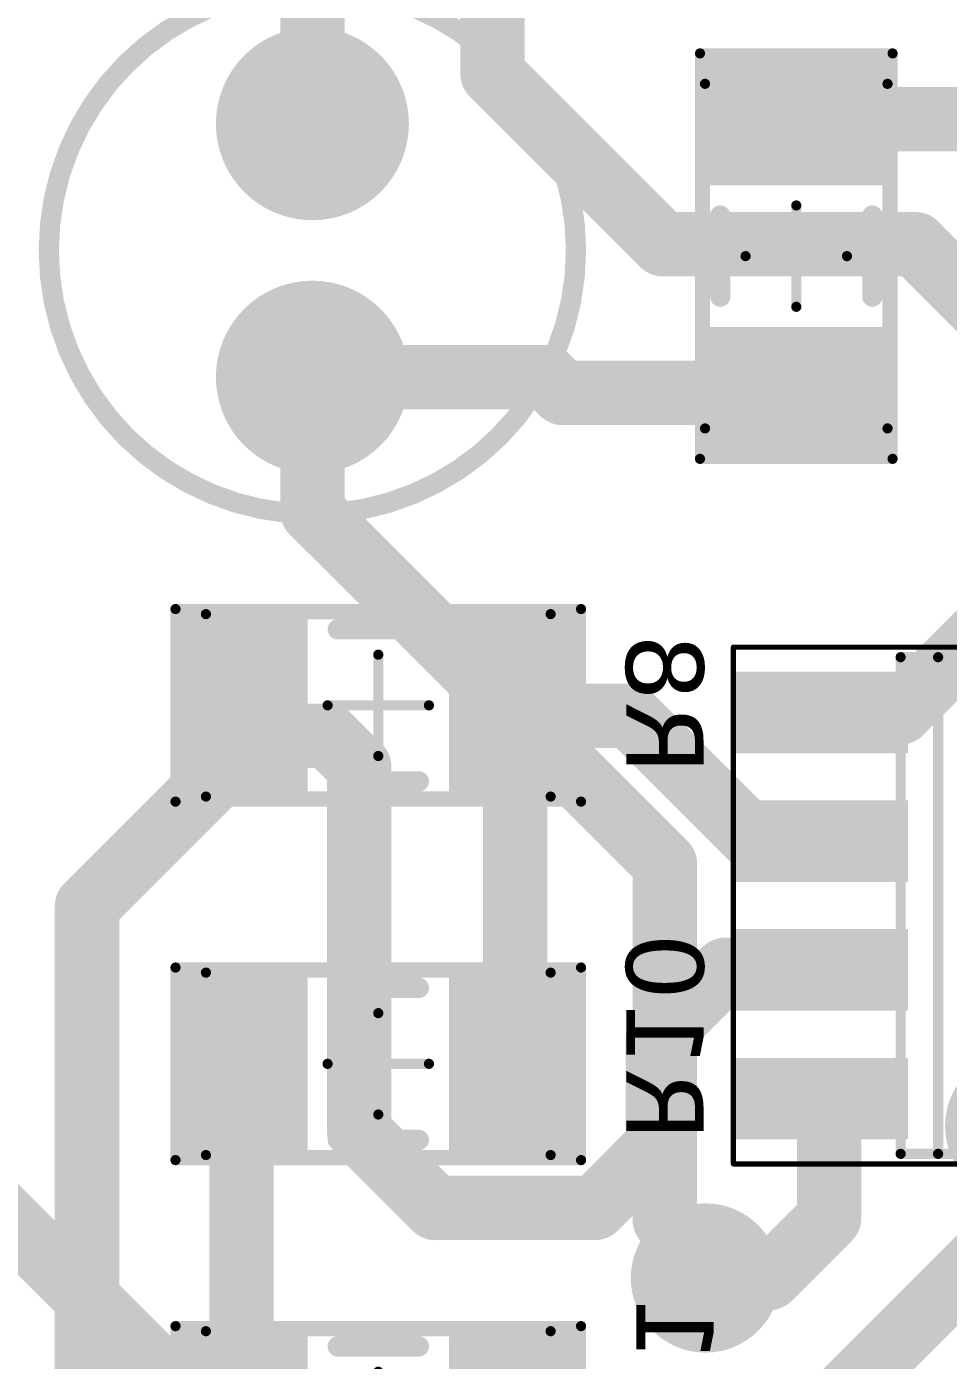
# Model space of a CAD drawing. Header units: millimetres. Extents: x 28 to 434, y 70 to 207.
# Drawn here: x 39.39 to 48.48, y 166.66 to 179.82 of the extents above; entities that cross this region are included whole.
import ezdxf

# ---------------------------------------------------------------- set-up
doc = ezdxf.new("R2010")
doc.units = ezdxf.units.MM
doc.header["$LTSCALE"] = 0.5
doc.layers.get('0').update_dxf_attribs({"color": 250})
for name, color, linetype in [('BottomLayer', 5, 'Continuous'), ('BottomSolder', 6, 'Continuous'), ('Mechanical13', 56, 'Continuous'), ('Mechanical15', 56, 'Continuous'), ('MultiLayer', 9, 'Continuous'), ('TopLayer', 1, 'Continuous'), ('TopOverlay', 2, 'Continuous'), ('TopPaste', 8, 'Continuous'), ('TopSolder', 216, 'Continuous')]:
    doc.layers.add(name, color=color, linetype=linetype)
doc.styles.get("Standard").update_dxf_attribs({"font": 'verdana.ttf'})

# ---------------------------------------------------------------- blocks, each defined once
blk = doc.blocks.new('C1206_22')
at = {"layer": 'Mechanical13', "const_width": 0.1}
for points in [[(1.7, 0.9), (-1.7, 0.9)], [(-1.7, 0.9), (-1.7, -0.9)], [(1.7, 0.9), (1.7, -0.9)], [(1.7, -0.9), (-1.7, -0.9)]]:
    blk.add_lwpolyline(points, dxfattribs=at)
at = {"layer": 'Mechanical13', "const_width": 0.05}
for points in [[(-1.725, 0.9, 1), (-1.675, 0.9, 1)], [(-1.725, 0.9, 1), (-1.675, 0.9, 1)], [(1.675, 0.9, 1), (1.725, 0.9, 1)], [(1.675, 0.9, 1), (1.725, 0.9, 1)], [(-1.725, -0.9, 1), (-1.675, -0.9, 1)], [(-1.725, -0.9, 1), (-1.675, -0.9, 1)], [(1.675, -0.9, 1), (1.725, -0.9, 1)], [(1.675, -0.9, 1), (1.725, -0.9, 1)]]:
    blk.add_lwpolyline(points, format="xyb", close=True, dxfattribs=at)
at = {"layer": 'Mechanical15', "const_width": 0.1}
for points in [[(2, 0.95), (-2, 0.95)], [(-2, 0.95), (-2, -0.95)], [(2, 0.95), (2, -0.95)], [(0, 0.5), (0, -0.5)], [(0.5, 0), (-0.5, 0)], [(2, -0.95), (-2, -0.95)]]:
    blk.add_lwpolyline(points, dxfattribs=at)
at = {"layer": 'Mechanical15', "const_width": 0.05}
for points in [[(-2.025, 0.95, 1), (-1.975, 0.95, 1)], [(-2.025, 0.95, 1), (-1.975, 0.95, 1)], [(1.975, 0.95, 1), (2.025, 0.95, 1)], [(1.975, 0.95, 1), (2.025, 0.95, 1)], [(-0.025, 0.5, 1), (0.025, 0.5, 1)], [(-0.525, 0, 1), (-0.475, 0, 1)], [(0.475, 0, 1), (0.525, 0, 1)], [(-0.025, -0.5, 1), (0.025, -0.5, 1)], [(-2.025, -0.95, 1), (-1.975, -0.95, 1)], [(-2.025, -0.95, 1), (-1.975, -0.95, 1)], [(1.975, -0.95, 1), (2.025, -0.95, 1)], [(1.975, -0.95, 1), (2.025, -0.95, 1)]]:
    blk.add_lwpolyline(points, format="xyb", close=True, dxfattribs=at)
at = {"layer": 'TopLayer'}
for points in [[(-0.8, -0.85), (-0.8, 0.85), (-1.9, -0.85), (-1.9, 0.85)], [(1.9, -0.85), (1.9, 0.85), (0.8, -0.85), (0.8, 0.85)]]:
    blk.add_solid(points, dxfattribs=at)
at = {"layer": 'TopOverlay', "const_width": 0.2}
for points in [[(0.4, 0.75), (-0.4, 0.75)], [(0.4, -0.75), (-0.4, -0.75)]]:
    blk.add_lwpolyline(points, dxfattribs=at)
at = {"layer": 'TopOverlay', "const_width": 0.1}
for points in [[(-0.45, 0.75, 1), (-0.35, 0.75, 1)], [(0.35, 0.75, 1), (0.45, 0.75, 1)], [(-0.45, -0.75, 1), (-0.35, -0.75, 1)], [(0.35, -0.75, 1), (0.45, -0.75, 1)]]:
    blk.add_lwpolyline(points, format="xyb", close=True, dxfattribs=at)
at = {"layer": 'TopPaste'}
for points in [[(-0.8, -0.85), (-0.8, 0.85), (-1.9, -0.85), (-1.9, 0.85)], [(1.9, -0.85), (1.9, 0.85), (0.8, -0.85), (0.8, 0.85)]]:
    blk.add_solid(points, dxfattribs=at)
at = {"layer": 'TopSolder'}
for points in [[(-0.698, -0.952), (-0.698, 0.952), (-2.002, -0.952), (-2.002, 0.952)], [(2.002, -0.952), (2.002, 0.952), (0.698, -0.952), (0.698, 0.952)]]:
    blk.add_solid(points, dxfattribs=at)
blk = doc.blocks.new('C1206_23')
at = {"layer": 'Mechanical13', "const_width": 0.1}
for points in [[(-1.7, 0.9), (1.7, 0.9)], [(-1.7, -0.9), (-1.7, 0.9)], [(1.7, -0.9), (1.7, 0.9)], [(-1.7, -0.9), (1.7, -0.9)]]:
    blk.add_lwpolyline(points, dxfattribs=at)
at = {"layer": 'Mechanical13', "const_width": 0.05}
for points in [[(-1.725, 0.9, 1), (-1.675, 0.9, 1)], [(-1.725, 0.9, 1), (-1.675, 0.9, 1)], [(1.675, 0.9, 1), (1.725, 0.9, 1)], [(1.675, 0.9, 1), (1.725, 0.9, 1)], [(-1.725, -0.9, 1), (-1.675, -0.9, 1)], [(-1.725, -0.9, 1), (-1.675, -0.9, 1)], [(1.675, -0.9, 1), (1.725, -0.9, 1)], [(1.675, -0.9, 1), (1.725, -0.9, 1)]]:
    blk.add_lwpolyline(points, format="xyb", close=True, dxfattribs=at)
at = {"layer": 'Mechanical15', "const_width": 0.1}
for points in [[(-2, 0.95), (2, 0.95)], [(-2, -0.95), (-2, 0.95)], [(2, -0.95), (2, 0.95)], [(0, -0.5), (0, 0.5)], [(-0.5, 0), (0.5, 0)], [(-2, -0.95), (2, -0.95)]]:
    blk.add_lwpolyline(points, dxfattribs=at)
at = {"layer": 'Mechanical15', "const_width": 0.05}
for points in [[(-2.025, 0.95, 1), (-1.975, 0.95, 1)], [(-2.025, 0.95, 1), (-1.975, 0.95, 1)], [(1.975, 0.95, 1), (2.025, 0.95, 1)], [(1.975, 0.95, 1), (2.025, 0.95, 1)], [(-0.025, 0.5, 1), (0.025, 0.5, 1)], [(-0.525, 0, 1), (-0.475, 0, 1)], [(0.475, 0, 1), (0.525, 0, 1)], [(-0.025, -0.5, 1), (0.025, -0.5, 1)], [(-2.025, -0.95, 1), (-1.975, -0.95, 1)], [(-2.025, -0.95, 1), (-1.975, -0.95, 1)], [(1.975, -0.95, 1), (2.025, -0.95, 1)], [(1.975, -0.95, 1), (2.025, -0.95, 1)]]:
    blk.add_lwpolyline(points, format="xyb", close=True, dxfattribs=at)
at = {"layer": 'TopLayer'}
for points in [[(-0.8, -0.85), (-0.8, 0.85), (-1.9, -0.85), (-1.9, 0.85)], [(1.9, -0.85), (1.9, 0.85), (0.8, -0.85), (0.8, 0.85)]]:
    blk.add_solid(points, dxfattribs=at)
at = {"layer": 'TopOverlay', "const_width": 0.2}
for points in [[(-0.4, 0.75), (0.4, 0.75)], [(-0.4, -0.75), (0.4, -0.75)]]:
    blk.add_lwpolyline(points, dxfattribs=at)
at = {"layer": 'TopOverlay', "const_width": 0.1}
for points in [[(-0.45, 0.75, 1), (-0.35, 0.75, 1)], [(0.35, 0.75, 1), (0.45, 0.75, 1)], [(-0.45, -0.75, 1), (-0.35, -0.75, 1)], [(0.35, -0.75, 1), (0.45, -0.75, 1)]]:
    blk.add_lwpolyline(points, format="xyb", close=True, dxfattribs=at)
at = {"layer": 'TopPaste'}
for points in [[(-0.8, -0.85), (-0.8, 0.85), (-1.9, -0.85), (-1.9, 0.85)], [(1.9, -0.85), (1.9, 0.85), (0.8, -0.85), (0.8, 0.85)]]:
    blk.add_solid(points, dxfattribs=at)
at = {"layer": 'TopSolder'}
for points in [[(-0.698, -0.952), (-0.698, 0.952), (-2.002, -0.952), (-2.002, 0.952)], [(2.002, -0.952), (2.002, 0.952), (0.698, -0.952), (0.698, 0.952)]]:
    blk.add_solid(points, dxfattribs=at)
blk = doc.blocks.new('C1206_25')
at = {"layer": 'Mechanical13', "const_width": 0.1}
for points in [[(-1.7, 0.9), (1.7, 0.9)], [(-1.7, 0.9), (-1.7, -0.9)], [(1.7, 0.9), (1.7, -0.9)], [(-1.7, -0.9), (1.7, -0.9)]]:
    blk.add_lwpolyline(points, dxfattribs=at)
at = {"layer": 'Mechanical13', "const_width": 0.05}
for points in [[(-1.725, 0.9, 1), (-1.675, 0.9, 1)], [(-1.725, 0.9, 1), (-1.675, 0.9, 1)], [(1.675, 0.9, 1), (1.725, 0.9, 1)], [(1.675, 0.9, 1), (1.725, 0.9, 1)], [(-1.725, -0.9, 1), (-1.675, -0.9, 1)], [(-1.725, -0.9, 1), (-1.675, -0.9, 1)], [(1.675, -0.9, 1), (1.725, -0.9, 1)], [(1.675, -0.9, 1), (1.725, -0.9, 1)]]:
    blk.add_lwpolyline(points, format="xyb", close=True, dxfattribs=at)
at = {"layer": 'Mechanical15', "const_width": 0.1}
for points in [[(-2, 0.95), (2, 0.95)], [(-2, 0.95), (-2, -0.95)], [(2, 0.95), (2, -0.95)], [(0, 0.5), (0, -0.5)], [(-0.5, 0), (0.5, 0)], [(-2, -0.95), (2, -0.95)]]:
    blk.add_lwpolyline(points, dxfattribs=at)
at = {"layer": 'Mechanical15', "const_width": 0.05}
for points in [[(-2.025, 0.95, 1), (-1.975, 0.95, 1)], [(-2.025, 0.95, 1), (-1.975, 0.95, 1)], [(1.975, 0.95, 1), (2.025, 0.95, 1)], [(1.975, 0.95, 1), (2.025, 0.95, 1)], [(-0.025, 0.5, 1), (0.025, 0.5, 1)], [(-0.525, 0, 1), (-0.475, 0, 1)], [(0.475, 0, 1), (0.525, 0, 1)], [(-0.025, -0.5, 1), (0.025, -0.5, 1)], [(-2.025, -0.95, 1), (-1.975, -0.95, 1)], [(-2.025, -0.95, 1), (-1.975, -0.95, 1)], [(1.975, -0.95, 1), (2.025, -0.95, 1)], [(1.975, -0.95, 1), (2.025, -0.95, 1)]]:
    blk.add_lwpolyline(points, format="xyb", close=True, dxfattribs=at)
at = {"layer": 'TopLayer'}
for points in [[(-0.8, -0.85), (-0.8, 0.85), (-1.9, -0.85), (-1.9, 0.85)], [(1.9, -0.85), (1.9, 0.85), (0.8, -0.85), (0.8, 0.85)]]:
    blk.add_solid(points, dxfattribs=at)
at = {"layer": 'TopOverlay', "const_width": 0.2}
for points in [[(-0.4, 0.75), (0.4, 0.75)], [(-0.4, -0.75), (0.4, -0.75)]]:
    blk.add_lwpolyline(points, dxfattribs=at)
at = {"layer": 'TopOverlay', "const_width": 0.1}
for points in [[(-0.45, 0.75, 1), (-0.35, 0.75, 1)], [(0.35, 0.75, 1), (0.45, 0.75, 1)], [(-0.45, -0.75, 1), (-0.35, -0.75, 1)], [(0.35, -0.75, 1), (0.45, -0.75, 1)]]:
    blk.add_lwpolyline(points, format="xyb", close=True, dxfattribs=at)
at = {"layer": 'TopPaste'}
for points in [[(-0.8, -0.85), (-0.8, 0.85), (-1.9, -0.85), (-1.9, 0.85)], [(1.9, -0.85), (1.9, 0.85), (0.8, -0.85), (0.8, 0.85)]]:
    blk.add_solid(points, dxfattribs=at)
at = {"layer": 'TopSolder'}
for points in [[(-0.698, -0.952), (-0.698, 0.952), (-2.002, -0.952), (-2.002, 0.952)], [(2.002, -0.952), (2.002, 0.952), (0.698, -0.952), (0.698, 0.952)]]:
    blk.add_solid(points, dxfattribs=at)
blk = doc.blocks.new('C1206_28')
at = {"layer": 'Mechanical13', "const_width": 0.1}
for points in [[(-1.7, 0.9), (-1.7, -0.9)], [(-1.7, 0.9), (1.7, 0.9)], [(1.7, 0.9), (1.7, -0.9)], [(-1.7, -0.9), (1.7, -0.9)]]:
    blk.add_lwpolyline(points, dxfattribs=at)
at = {"layer": 'Mechanical13', "const_width": 0.05}
for points in [[(-1.725, 0.9, 1), (-1.675, 0.9, 1)], [(-1.725, 0.9, 1), (-1.675, 0.9, 1)], [(1.675, 0.9, 1), (1.725, 0.9, 1)], [(1.675, 0.9, 1), (1.725, 0.9, 1)], [(-1.725, -0.9, 1), (-1.675, -0.9, 1)], [(-1.725, -0.9, 1), (-1.675, -0.9, 1)], [(1.675, -0.9, 1), (1.725, -0.9, 1)], [(1.675, -0.9, 1), (1.725, -0.9, 1)]]:
    blk.add_lwpolyline(points, format="xyb", close=True, dxfattribs=at)
at = {"layer": 'Mechanical15', "const_width": 0.1}
for points in [[(-2, 0.95), (-2, -0.95)], [(-2, 0.95), (2, 0.95)], [(2, 0.95), (2, -0.95)], [(0, 0.5), (0, -0.5)], [(-0.5, 0), (0.5, 0)], [(-2, -0.95), (2, -0.95)]]:
    blk.add_lwpolyline(points, dxfattribs=at)
at = {"layer": 'Mechanical15', "const_width": 0.05}
for points in [[(-2.025, 0.95, 1), (-1.975, 0.95, 1)], [(-2.025, 0.95, 1), (-1.975, 0.95, 1)], [(1.975, 0.95, 1), (2.025, 0.95, 1)], [(1.975, 0.95, 1), (2.025, 0.95, 1)], [(-0.025, 0.5, 1), (0.025, 0.5, 1)], [(-0.525, 0, 1), (-0.475, 0, 1)], [(0.475, 0, 1), (0.525, 0, 1)], [(-0.025, -0.5, 1), (0.025, -0.5, 1)], [(-2.025, -0.95, 1), (-1.975, -0.95, 1)], [(-2.025, -0.95, 1), (-1.975, -0.95, 1)], [(1.975, -0.95, 1), (2.025, -0.95, 1)], [(1.975, -0.95, 1), (2.025, -0.95, 1)]]:
    blk.add_lwpolyline(points, format="xyb", close=True, dxfattribs=at)
at = {"layer": 'TopLayer'}
for points in [[(-0.8, -0.85), (-0.8, 0.85), (-1.9, -0.85), (-1.9, 0.85)], [(1.9, -0.85), (1.9, 0.85), (0.8, -0.85), (0.8, 0.85)]]:
    blk.add_solid(points, dxfattribs=at)
at = {"layer": 'TopOverlay', "const_width": 0.2}
for points in [[(-0.4, 0.75), (0.4, 0.75)], [(-0.4, -0.75), (0.4, -0.75)]]:
    blk.add_lwpolyline(points, dxfattribs=at)
at = {"layer": 'TopOverlay', "const_width": 0.1}
for points in [[(-0.45, 0.75, 1), (-0.35, 0.75, 1)], [(0.35, 0.75, 1), (0.45, 0.75, 1)], [(-0.45, -0.75, 1), (-0.35, -0.75, 1)], [(0.35, -0.75, 1), (0.45, -0.75, 1)]]:
    blk.add_lwpolyline(points, format="xyb", close=True, dxfattribs=at)
at = {"layer": 'TopPaste'}
for points in [[(-0.8, -0.85), (-0.8, 0.85), (-1.9, -0.85), (-1.9, 0.85)], [(1.9, -0.85), (1.9, 0.85), (0.8, -0.85), (0.8, 0.85)]]:
    blk.add_solid(points, dxfattribs=at)
at = {"layer": 'TopSolder'}
for points in [[(-0.698, -0.952), (-0.698, 0.952), (-2.002, -0.952), (-2.002, 0.952)], [(2.002, -0.952), (2.002, 0.952), (0.698, -0.952), (0.698, 0.952)]]:
    blk.add_solid(points, dxfattribs=at)
blk = doc.blocks.new('OPAMP_LM833_42')
at = {"layer": 'Mechanical13', "const_width": 0.1}
for points in [[(-1.95, -2.45), (-1.95, 2.45)], [(-1.95, 2.45), (1.95, 2.45)], [(1.95, -2.45), (1.95, 2.45)], [(-1.95, -2.45), (1.95, -2.45)]]:
    blk.add_lwpolyline(points, dxfattribs=at)
at = {"layer": 'Mechanical13'}
for points, const_width in [([(-1.975, 2.45, 1), (-1.925, 2.45, 1)], 0.05), ([(-1.975, 2.45, 1), (-1.925, 2.45, 1)], 0.05), ([(1.925, 2.45, 1), (1.975, 2.45, 1)], 0.05), ([(1.925, 2.45, 1), (1.975, 2.45, 1)], 0.05), ([(-0.6, 1.6, 1), (-1.6, 1.6, 1)], 0.1), ([(-1.625, 1.6, 1), (-1.575, 1.6, 1)], 0.05), ([(-0.625, 1.6, 1), (-0.575, 1.6, 1)], 0.05), ([(-1.975, -2.45, 1), (-1.925, -2.45, 1)], 0.05), ([(-1.975, -2.45, 1), (-1.925, -2.45, 1)], 0.05), ([(1.925, -2.45, 1), (1.975, -2.45, 1)], 0.05), ([(1.925, -2.45, 1), (1.975, -2.45, 1)], 0.05)]:
    blk.add_lwpolyline(points, format="xyb", close=True, dxfattribs=dict(at, const_width=const_width))
at = {"layer": 'Mechanical15'}
for points, const_width in [([(-3.6, -2.55), (-3.6, 2.55)], 0.05), ([(-3.6, 2.55), (3.6, 2.55)], 0.05), ([(3.6, -2.55), (3.6, 2.55)], 0.05), ([(0, -0.5), (0, 0.5)], 0.1), ([(-0.5, 0), (0.5, 0)], 0.1), ([(-3.6, -2.55), (3.6, -2.55)], 0.05)]:
    blk.add_lwpolyline(points, dxfattribs=dict(at, const_width=const_width))
for points, const_width in [([(-3.612, 2.55, 1), (-3.588, 2.55, 1)], 0.025), ([(-3.612, 2.55, 1), (-3.588, 2.55, 1)], 0.025), ([(3.588, 2.55, 1), (3.612, 2.55, 1)], 0.025), ([(3.588, 2.55, 1), (3.612, 2.55, 1)], 0.025), ([(-0.025, 0.5, 1), (0.025, 0.5, 1)], 0.05), ([(-0.525, 0, 1), (-0.475, 0, 1)], 0.05), ([(0.475, 0, 1), (0.525, 0, 1)], 0.05), ([(-0.025, -0.5, 1), (0.025, -0.5, 1)], 0.05), ([(-3.612, -2.55, 1), (-3.588, -2.55, 1)], 0.025), ([(-3.612, -2.55, 1), (-3.588, -2.55, 1)], 0.025), ([(3.588, -2.55, 1), (3.612, -2.55, 1)], 0.025), ([(3.588, -2.55, 1), (3.612, -2.55, 1)], 0.025)]:
    blk.add_lwpolyline(points, format="xyb", close=True, dxfattribs=dict(at, const_width=const_width))
at = {"layer": 'TopLayer'}
for points in [[(-1.98, 1.605), (-1.98, 2.205), (-3.5, 1.605), (-3.5, 2.205)], [(3.5, 1.605), (3.5, 2.205), (1.98, 1.605), (1.98, 2.205)], [(-1.98, 0.335), (-1.98, 0.935), (-3.5, 0.335), (-3.5, 0.935)], [(3.5, 0.335), (3.5, 0.935), (1.98, 0.335), (1.98, 0.935)], [(-1.98, -0.935), (-1.98, -0.335), (-3.5, -0.935), (-3.5, -0.335)], [(3.5, -0.935), (3.5, -0.335), (1.98, -0.935), (1.98, -0.335)], [(-1.98, -2.205), (-1.98, -1.605), (-3.5, -2.205), (-3.5, -1.605)], [(3.5, -2.205), (3.5, -1.605), (1.98, -2.205), (1.98, -1.605)]]:
    blk.add_solid(points, dxfattribs=at)
at = {"layer": 'TopOverlay'}
for points, const_width in [([(-2.615, 2.755, 1), (-2.865, 2.755, 1)], 0.25), ([(-2.927, 2.755, 1), (-2.803, 2.755, 1)], 0.125), ([(-2.677, 2.755, 1), (-2.552, 2.755, 1)], 0.125), ([(-1.605, 2.45, 1), (-1.555, 2.45, 1)], 0.05), ([(-1.605, 2.45, 1), (-1.555, 2.45, 1)], 0.05), ([(1.555, 2.45, 1), (1.605, 2.45, 1)], 0.05), ([(1.555, 2.45, 1), (1.605, 2.45, 1)], 0.05), ([(-0.275, 1.5, 1), (-0.875, 1.5, 1)], 0.6), ([(-1.025, 1.5, 1), (-0.725, 1.5, 1)], 0.3), ([(-0.425, 1.5, 1), (-0.125, 1.5, 1)], 0.3), ([(-1.605, -2.45, 1), (-1.555, -2.45, 1)], 0.05), ([(-1.605, -2.45, 1), (-1.555, -2.45, 1)], 0.05), ([(1.555, -2.45, 1), (1.605, -2.45, 1)], 0.05), ([(1.555, -2.45, 1), (1.605, -2.45, 1)], 0.05)]:
    blk.add_lwpolyline(points, format="xyb", close=True, dxfattribs=dict(at, const_width=const_width))
at = {"layer": 'TopOverlay', "const_width": 0.1}
for points in [[(-1.58, -2.45), (-1.58, 2.45)], [(-1.58, 2.45), (1.58, 2.45)], [(1.58, -2.45), (1.58, 2.45)], [(-1.58, -2.45), (1.58, -2.45)]]:
    blk.add_lwpolyline(points, dxfattribs=at)
at = {"layer": 'TopPaste'}
for points in [[(-1.98, 1.605), (-1.98, 2.205), (-3.5, 1.605), (-3.5, 2.205)], [(3.5, 1.605), (3.5, 2.205), (1.98, 1.605), (1.98, 2.205)], [(-1.98, 0.335), (-1.98, 0.935), (-3.5, 0.335), (-3.5, 0.935)], [(3.5, 0.335), (3.5, 0.935), (1.98, 0.335), (1.98, 0.935)], [(-1.98, -0.935), (-1.98, -0.335), (-3.5, -0.935), (-3.5, -0.335)], [(3.5, -0.935), (3.5, -0.335), (1.98, -0.935), (1.98, -0.335)], [(-1.98, -2.205), (-1.98, -1.605), (-3.5, -2.205), (-3.5, -1.605)], [(3.5, -2.205), (3.5, -1.605), (1.98, -2.205), (1.98, -1.605)]]:
    blk.add_solid(points, dxfattribs=at)
at = {"layer": 'TopSolder'}
for points in [[(-1.878, 1.503), (-1.878, 2.307), (-3.602, 1.503), (-3.602, 2.307)], [(3.602, 1.503), (3.602, 2.307), (1.878, 1.503), (1.878, 2.307)], [(-1.878, 0.233), (-1.878, 1.037), (-3.602, 0.233), (-3.602, 1.037)], [(3.602, 0.233), (3.602, 1.037), (1.878, 0.233), (1.878, 1.037)], [(-1.878, -1.037), (-1.878, -0.233), (-3.602, -1.037), (-3.602, -0.233)], [(3.602, -1.037), (3.602, -0.233), (1.878, -1.037), (1.878, -0.233)], [(-1.878, -2.307), (-1.878, -1.503), (-3.602, -2.307), (-3.602, -1.503)], [(3.602, -2.307), (3.602, -1.503), (1.878, -2.307), (1.878, -1.503)]]:
    blk.add_solid(points, dxfattribs=at)
blk = doc.blocks.new('CAPACITOR_10UF_54')
at = {"layer": 'BottomLayer', "const_width": 0.85}
for points in [[(-0.425, 0, 1), (0.425, 0, 1)], [(2.075, 0, 1), (2.925, 0, 1)]]:
    blk.add_lwpolyline(points, format="xyb", close=True, dxfattribs=at)
at = {"layer": 'BottomSolder', "const_width": 0.952}
for points in [[(-0.476, 0, 1), (0.476, 0, 1)], [(2.024, 0, 1), (2.976, 0, 1)]]:
    blk.add_lwpolyline(points, format="xyb", close=True, dxfattribs=at)
at = {"layer": 'MultiLayer', "const_width": 0.85}
for points in [[(-0.425, 0, 1), (0.425, 0, 1)], [(2.075, 0, 1), (2.925, 0, 1)]]:
    blk.add_lwpolyline(points, format="xyb", close=True, dxfattribs=at)
at = {"layer": 'TopLayer', "const_width": 0.85}
for points in [[(-0.425, 0, 1), (0.425, 0, 1)], [(2.075, 0, 1), (2.925, 0, 1)]]:
    blk.add_lwpolyline(points, format="xyb", close=True, dxfattribs=at)
at = {"layer": 'TopOverlay'}
for points, const_width in [([(3.85, 0, 1), (-1.35, 0, 1)], 0.2), ([(4.649, 0.508, 1), (4.749, 0.508, 1)], 0.1), ([(-1.4, 0, 1), (-1.3, 0, 1)], 0.1), ([(3.8, 0, 1), (3.9, 0, 1)], 0.1), ([(4.141, 0, 1), (4.241, 0, 1)], 0.1), ([(5.157, 0, 1), (5.257, 0, 1)], 0.1), ([(4.649, -0.508, 1), (4.749, -0.508, 1)], 0.1)]:
    blk.add_lwpolyline(points, format="xyb", close=True, dxfattribs=dict(at, const_width=const_width))
at = {"layer": 'TopOverlay', "const_width": 0.2}
for points in [[(4.699, 0.508), (4.699, -0.508)], [(4.191, 0), (5.207, 0)]]:
    blk.add_lwpolyline(points, dxfattribs=at)
at = {"layer": 'TopSolder', "const_width": 0.952}
for points in [[(-0.476, 0, 1), (0.476, 0, 1)], [(2.024, 0, 1), (2.976, 0, 1)]]:
    blk.add_lwpolyline(points, format="xyb", close=True, dxfattribs=at)
blk = doc.blocks.new('xlr_ingang')
at = {"layer": 'BottomLayer', "const_width": 0.635}
for points in [[(109.377, 92.562), (109.377, 93.888)], [(105.9, 89.085), (109.377, 92.562)], [(110.593, 83.794), (116.346, 89.546)], [(105.9, 85.572), (105.9, 89.085)], [(105.5, 85.172), (105.9, 85.572)], [(105.5, 85), (105.5, 85.172)]]:
    blk.add_lwpolyline(points, dxfattribs=at)
at = {"layer": 'BottomLayer'}
for points, const_width in [([(109.218, 93.888, 1), (109.536, 93.888, 1)], 0.318), ([(109.218, 92.562, 1), (109.536, 92.562, 1)], 0.318), ([(109.218, 92.562, 1), (109.536, 92.562, 1)], 0.318), ([(105.741, 89.085, 1), (106.059, 89.085, 1)], 0.318), ([(105.741, 89.085, 1), (106.059, 89.085, 1)], 0.318), ([(105.741, 85.572, 1), (106.059, 85.572, 1)], 0.318), ([(105.741, 85.572, 1), (106.059, 85.572, 1)], 0.318), ([(105.182, 85, 1), (105.817, 85, 1)], 0.635), ([(105.341, 85.172, 1), (105.659, 85.172, 1)], 0.318), ([(105.341, 85.172, 1), (105.659, 85.172, 1)], 0.318), ([(105.341, 85, 1), (105.659, 85, 1)], 0.318)]:
    blk.add_lwpolyline(points, format="xyb", close=True, dxfattribs=dict(at, const_width=const_width))
at = {"layer": 'BottomSolder', "const_width": 0.737}
for points in [[(102.032, 86.5, 1), (102.768, 86.5, 1)], [(105.132, 85, 1), (105.868, 85, 1)]]:
    blk.add_lwpolyline(points, format="xyb", close=True, dxfattribs=at)
at = {"layer": 'MultiLayer', "const_width": 0.635}
blk.add_lwpolyline([(105.182, 85, 1), (105.817, 85, 1)], format="xyb", close=True, dxfattribs=at)
at = {"layer": 'TopLayer', "const_width": 0.635}
for points in [[(109.377, 96.388), (109.377, 104.089)], [(107.6, 96.881), (107.6, 102)], [(105.918, 95.199), (107.6, 96.881)], [(102.362, 96.432), (104.604, 96.432)], [(102.718, 94.488), (103.429, 95.199)], [(103.429, 95.199), (105.918, 95.199)], [(106.909, 93.732), (107.065, 93.888)], [(107.065, 93.888), (109.377, 93.888)], [(104.604, 93.732), (106.909, 93.732)], [(102.607, 91.551), (103.578, 90.58)], [(107.145, 90.547), (107.248, 90.65)], [(107.248, 90.65), (107.377, 90.65)], [(107.377, 87.113), (107.377, 90.65)], [(110.077, 90.348), (110.077, 90.65)], [(103.578, 90.58), (103.922, 90.58)], [(105.028, 89.328), (106.247, 90.547)], [(106.247, 90.547), (107.145, 90.547)], [(108.915, 90.043), (109.22, 90.348)], [(109.22, 90.348), (110.077, 90.348)], [(110.077, 90.348), (110.079, 90.348)], [(110.079, 90.348), (110.309, 90.117)], [(110.309, 89.958), (110.309, 90.117)], [(108.915, 86.443), (108.915, 90.043)], [(110.309, 89.958), (111.6, 88.667)], [(104.807, 89.328), (105.028, 89.328)], [(111.6, 82.172), (111.6, 88.667)], [(104.365, 88.04), (105.305, 88.04)], [(105.305, 88.04), (105.969, 87.376)], [(105.969, 86.313), (105.969, 87.376)], [(110.077, 83.575), (110.077, 87.113)], [(104.279, 85.592), (104.279, 86.752)], [(108.164, 85.691), (108.915, 86.443)], [(105.969, 86.313), (106.59, 85.691)], [(106.59, 85.691), (108.164, 85.691)], [(102.4, 85.594), (104.418, 83.575)], [(104.279, 85.592), (104.871, 85)], [(104.871, 85), (105.5, 85)]]:
    blk.add_lwpolyline(points, dxfattribs=at)
at = {"layer": 'TopLayer'}
for points, const_width in [([(107.441, 96.881, 1), (107.759, 96.881, 1)], 0.318), ([(107.441, 96.881, 1), (107.759, 96.881, 1)], 0.318), ([(104.445, 96.432, 1), (104.763, 96.432, 1)], 0.318), ([(109.218, 96.388, 1), (109.536, 96.388, 1)], 0.318), ([(103.27, 95.199, 1), (103.588, 95.199, 1)], 0.318), ([(103.27, 95.199, 1), (103.588, 95.199, 1)], 0.318), ([(105.759, 95.199, 1), (106.077, 95.199, 1)], 0.318), ([(105.759, 95.199, 1), (106.077, 95.199, 1)], 0.318), ([(106.906, 93.888, 1), (107.224, 93.888, 1)], 0.318), ([(106.906, 93.888, 1), (107.224, 93.888, 1)], 0.318), ([(109.218, 93.888, 1), (109.536, 93.888, 1)], 0.318), ([(104.445, 93.732, 1), (104.763, 93.732, 1)], 0.318), ([(106.75, 93.732, 1), (107.067, 93.732, 1)], 0.318), ([(106.75, 93.732, 1), (107.067, 93.732, 1)], 0.318), ([(107.089, 90.65, 1), (107.407, 90.65, 1)], 0.318), ([(107.089, 90.65, 1), (107.407, 90.65, 1)], 0.318), ([(107.218, 90.65, 1), (107.536, 90.65, 1)], 0.318), ([(107.218, 90.65, 1), (107.536, 90.65, 1)], 0.318), ([(109.918, 90.65, 1), (110.236, 90.65, 1)], 0.318), ([(103.419, 90.58, 1), (103.736, 90.58, 1)], 0.318), ([(103.419, 90.58, 1), (103.736, 90.58, 1)], 0.318), ([(103.764, 90.58, 1), (104.081, 90.58, 1)], 0.318), ([(106.088, 90.547, 1), (106.405, 90.547, 1)], 0.318), ([(106.088, 90.547, 1), (106.405, 90.547, 1)], 0.318), ([(106.986, 90.547, 1), (107.303, 90.547, 1)], 0.318), ([(106.986, 90.547, 1), (107.303, 90.547, 1)], 0.318), ([(109.061, 90.348, 1), (109.379, 90.348, 1)], 0.318), ([(109.061, 90.348, 1), (109.379, 90.348, 1)], 0.318), ([(109.918, 90.348, 1), (110.236, 90.348, 1)], 0.318), ([(109.918, 90.348, 1), (110.236, 90.348, 1)], 0.318), ([(109.918, 90.348, 1), (110.236, 90.348, 1)], 0.318), ([(109.92, 90.348, 1), (110.238, 90.348, 1)], 0.318), ([(109.92, 90.348, 1), (110.238, 90.348, 1)], 0.318), ([(110.151, 90.117, 1), (110.468, 90.117, 1)], 0.318), ([(110.151, 90.117, 1), (110.468, 90.117, 1)], 0.318), ([(108.756, 90.043, 1), (109.074, 90.043, 1)], 0.318), ([(108.756, 90.043, 1), (109.074, 90.043, 1)], 0.318), ([(110.151, 89.958, 1), (110.468, 89.958, 1)], 0.318), ([(110.151, 89.958, 1), (110.468, 89.958, 1)], 0.318), ([(104.649, 89.328, 1), (104.966, 89.328, 1)], 0.318), ([(104.869, 89.328, 1), (105.186, 89.328, 1)], 0.318), ([(104.869, 89.328, 1), (105.186, 89.328, 1)], 0.318), ([(111.441, 88.667, 1), (111.759, 88.667, 1)], 0.318), ([(111.441, 88.667, 1), (111.759, 88.667, 1)], 0.318), ([(104.206, 88.04, 1), (104.524, 88.04, 1)], 0.318), ([(105.146, 88.04, 1), (105.464, 88.04, 1)], 0.318), ([(105.146, 88.04, 1), (105.464, 88.04, 1)], 0.318), ([(105.81, 87.376, 1), (106.128, 87.376, 1)], 0.318), ([(105.81, 87.376, 1), (106.128, 87.376, 1)], 0.318), ([(107.218, 87.113, 1), (107.536, 87.113, 1)], 0.318), ([(109.918, 87.113, 1), (110.236, 87.113, 1)], 0.318), ([(104.121, 86.752, 1), (104.438, 86.752, 1)], 0.318), ([(108.756, 86.443, 1), (109.074, 86.443, 1)], 0.318), ([(108.756, 86.443, 1), (109.074, 86.443, 1)], 0.318), ([(105.81, 86.313, 1), (106.128, 86.313, 1)], 0.318), ([(105.81, 86.313, 1), (106.128, 86.313, 1)], 0.318), ([(106.432, 85.691, 1), (106.749, 85.691, 1)], 0.318), ([(106.432, 85.691, 1), (106.749, 85.691, 1)], 0.318), ([(108.005, 85.691, 1), (108.323, 85.691, 1)], 0.318), ([(108.005, 85.691, 1), (108.323, 85.691, 1)], 0.318), ([(104.121, 85.592, 1), (104.438, 85.592, 1)], 0.318), ([(104.121, 85.592, 1), (104.438, 85.592, 1)], 0.318), ([(105.182, 85, 1), (105.817, 85, 1)], 0.635), ([(104.713, 85, 1), (105.03, 85, 1)], 0.318), ([(104.713, 85, 1), (105.03, 85, 1)], 0.318), ([(105.341, 85, 1), (105.659, 85, 1)], 0.318)]:
    blk.add_lwpolyline(points, format="xyb", close=True, dxfattribs=dict(at, const_width=const_width))
at = {"layer": 'TopSolder', "const_width": 0.737}
for points in [[(102.032, 86.5, 1), (102.768, 86.5, 1)], [(105.132, 85, 1), (105.868, 85, 1)]]:
    blk.add_lwpolyline(points, format="xyb", close=True, dxfattribs=at)
for name, p, rotation in [('CAPACITOR_10UF_54', (109.377, 93.888), 90), ('C1206_28', (104.604, 95.082), 90), ('C1206_25', (108.727, 90.65), 180)]:
    blk.add_blockref(name, p, dxfattribs=dict(rotation=rotation))
for name, p in [('OPAMP_LM833_42', (101.625, 88.675)), ('C1206_23', (108.727, 87.113)), ('C1206_22', (108.727, 83.575))]:
    blk.add_blockref(name, p)
at = {"layer": 'TopOverlay'}
for s, p in [('R8', (106.281, 89.965)), ('R10', (106.281, 86.348)), ('R11', (106.181, 82.775))]:
    blk.add_text(s, height=0.762, rotation=90, dxfattribs=at).set_placement(p)

msp = doc.modelspace()

# ---------------------------------------------------------------- block references
at = {"linetype": 'Continuous', "extrusion": (-1.22465e-16, 0, -1)}
msp.add_blockref('xlr_ingang', (-151.588, 82.472, 23.667), dxfattribs=at)

doc.saveas('drawing.dxf')
